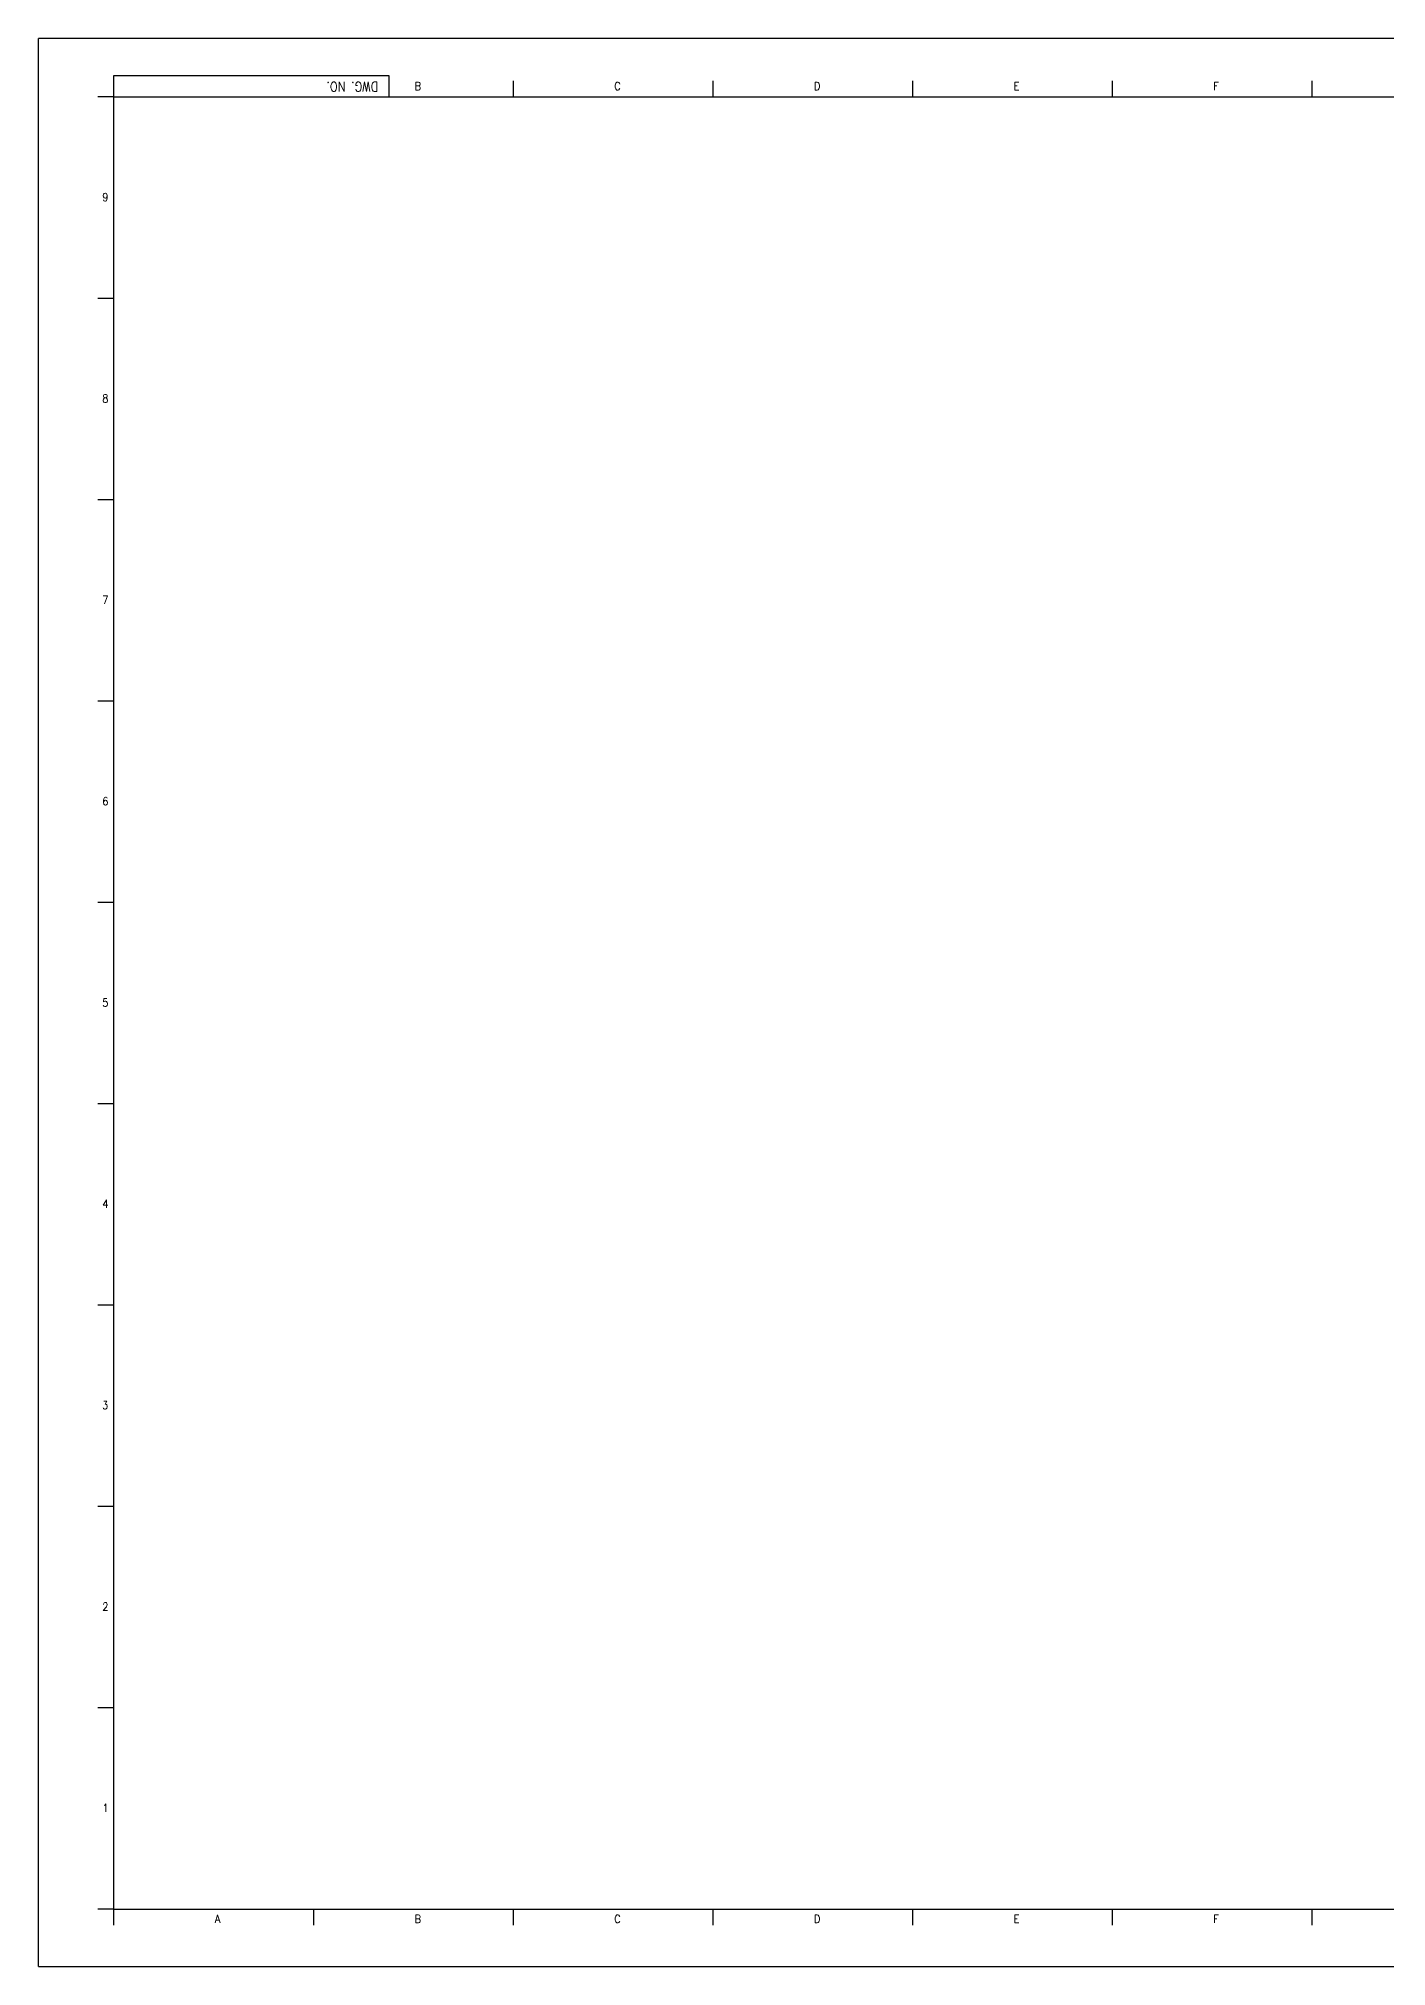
# Model space of a CAD drawing. Header units: millimetres. Extents: x 12053 to 14213, y -1155 to 627.
# Drawn here: x 12063 to 12478, y 32 to 627 of the extents above; entities that cross this region are included whole.
import ezdxf
from ezdxf.enums import TextEntityAlignment as Align

# ---------------------------------------------------------------- set-up
doc = ezdxf.new("R2010")
doc.units = ezdxf.units.MM
doc.header["$LTSCALE"] = 6
doc.linetypes.add('PHANTOM', pattern=[63.50000000000001, 31.75, -6.35, 6.35, -6.35, 6.35, -6.35])
doc.layers.add('ECT', color=7, linetype='PHANTOM')
doc.styles.add('ROMANS', font='romans')
doc.styles.add('simplex', font='simplex.shx')

msp = doc.modelspace()

# ---------------------------------------------------------------- linework, layer by layer
at = {"color": 7}
for p, q in [((12062.78280544504, 32.03463370787973), (12062.78280544504, 626.8895185055003)), ((12903.78453912444, 626.8895185055003), (12062.78280544504, 626.8895185055003)), ((12086.01222008544, 608.8616269212494), (12886.40730755644, 608.8616269212494)), ((12086.01222008544, 49.71328676731645), (12086.01222008544, 608.8616269212494)), ((12086.01222008544, 49.71328676731645), (12886.40730755644, 49.71328676731645)), ((12062.78280544504, 32.03463370787973), (12903.78453912444, 32.03463370787973))]:
    msp.add_line(p, q, dxfattribs=at)
at = {"layer": 'ECT', "linetype": 'ByBlock'}
for p, q in [((12086.01222008544, 608.8616269212494), (12086.01222008544, 615.4639625486941)), ((12086.01222008544, 615.4639625486941), (12170.78926984872, 615.4639625486941)), ((12170.78926984872, 615.4639625486941), (12170.78926984872, 608.8616269212494))]:
    msp.add_line(p, q, dxfattribs=at)
at = {"layer": 'ECT', "color": 7, "linetype": 'ByBlock'}
for p, q in [((12209.14992585021, 613.8154426704068), (12209.14992585021, 608.8616269212494)), ((12270.71877873259, 613.8154426704068), (12270.71877873259, 608.8616269212494)), ((12332.28763161498, 613.8154426704068), (12332.28763161498, 608.8616269212494)), ((12393.85648449736, 613.8154426704068), (12393.85648449736, 608.8616269212494)), ((12455.42533737974, 613.8154426704068), (12455.42533737974, 608.8616269212494)), ((12086.01222008544, 608.8616269212494), (12081.05840433628, 608.8616269212494)), ((12086.01222008544, 546.7340267573857), (12081.01344827519, 546.7340267573857)), ((12086.01222008544, 484.6064342586268), (12081.01344827519, 484.6064342586268)), ((12086.01222008544, 422.4788417598683), (12081.01344827519, 422.4788417598683)), ((12086.01222008544, 360.3512492611097), (12081.01344827519, 360.3512492611097)), ((12086.01222008544, 298.223656762351), (12081.01344827519, 298.223656762351)), ((12086.01222008544, 236.0960642635924), (12081.01344827519, 236.0960642635924)), ((12086.01222008544, 173.9684717648337), (12081.01344827519, 173.9684717648337)), ((12086.01222008544, 111.8408792660751), (12081.01344827519, 111.8408792660751)), ((12086.01222008544, 49.71328676731645), (12081.05840433628, 49.71328676731645)), ((12086.01222008544, 44.75947101815913), (12086.01222008544, 49.71328676731645)), ((12147.58107296782, 49.71328676731645), (12147.58107296782, 44.75947101815913)), ((12209.14992585021, 49.71328676731645), (12209.14992585021, 44.75947101815913)), ((12270.71877873259, 49.71328676731645), (12270.71877873259, 44.75947101815913)), ((12332.28763161498, 49.71328676731645), (12332.28763161498, 44.75947101815913)), ((12393.85648449736, 49.71328676731645), (12393.85648449736, 44.75947101815913)), ((12455.42533737974, 49.71328676731645), (12455.42533737974, 44.75947101815913))]:
    msp.add_line(p, q, dxfattribs=at)

# ---------------------------------------------------------------- texts
at = {"color": 7, "style": 'ROMANS', "width": 0.8}
msp.add_text('3', height=2.499167935, dxfattribs=at).set_placement((12082.44166879241, 203.9611026263035))
at = {"layer": 'ECT', "linetype": 'ByBlock', "style": 'ROMANS', "width": 0.8499999999999889}
msp.add_text('DWG. NO.', height=3, rotation=180, dxfattribs=at).set_placement((12159.51748246527, 612.0085910461744), align=Align.MIDDLE)
at = {"layer": 'ECT', "linetype": 'ByBlock', "style": 'simplex'}
for s, height, width, p in [('B', 2.468755089204516, 0.9000000000000277, (12178.7193433911, 610.9846908137456)), ('C', 2.468755089204516, 0.9000000000000034, (12240.28819627348, 610.9846908137456)), ('D', 2.468755089204516, 0.899999999999955, (12301.85704915587, 610.9846908137456)), ('E', 2.468755089204516, 0.899999999999955, (12363.42590203825, 610.9846908137456)), ('F', 2.468755089204516, 0.9000000000000034, (12424.99475492064, 610.9846908137456)), ('9', 2.468755089204516, 0.9000000000000034, (12082.44166879241, 576.7266576188554)), ('8', 2.468755089204516, 0.9000000000000034, (12082.44166879241, 514.5990651200966)), ('7', 2.468755089204584, 0.8999999999999787, (12082.44166879241, 452.471472621338)), ('6', 2.468755089204584, 0.8999999999999787, (12082.44166879241, 390.3438801225792)), ('5', 2.468755089204516, 0.9000000000000034, (12082.44166879241, 328.2162876238208)), ('4', 2.468755089204516, 0.9000000000000034, (12082.44166879241, 266.0886951250621)), ('2', 2.468755089204516, 0.9000000000000034, (12082.44166879241, 141.8335101275448)), ('1', 2.468755089204516, 0.9000000000000034, (12082.44166879241, 79.70591762878611)), ('A', 2.468755089204516, 0.9000000000000153, (12117.15049050871, 45.46715898232439)), ('B', 2.468755089204516, 0.9000000000000277, (12178.7193433911, 45.46715898232439)), ('C', 2.468755089204516, 0.9000000000000034, (12240.28819627348, 45.46715898232439)), ('D', 2.468755089204516, 0.899999999999955, (12301.85704915587, 45.46715898232439)), ('E', 2.468755089204516, 0.899999999999955, (12363.42590203825, 45.46715898232439)), ('F', 2.468755089204516, 0.9000000000000034, (12424.99475492064, 45.46715898232439))]:
    msp.add_text(s, height=height, dxfattribs=dict(at, width=width)).set_placement(p)

doc.saveas('drawing.dxf')
